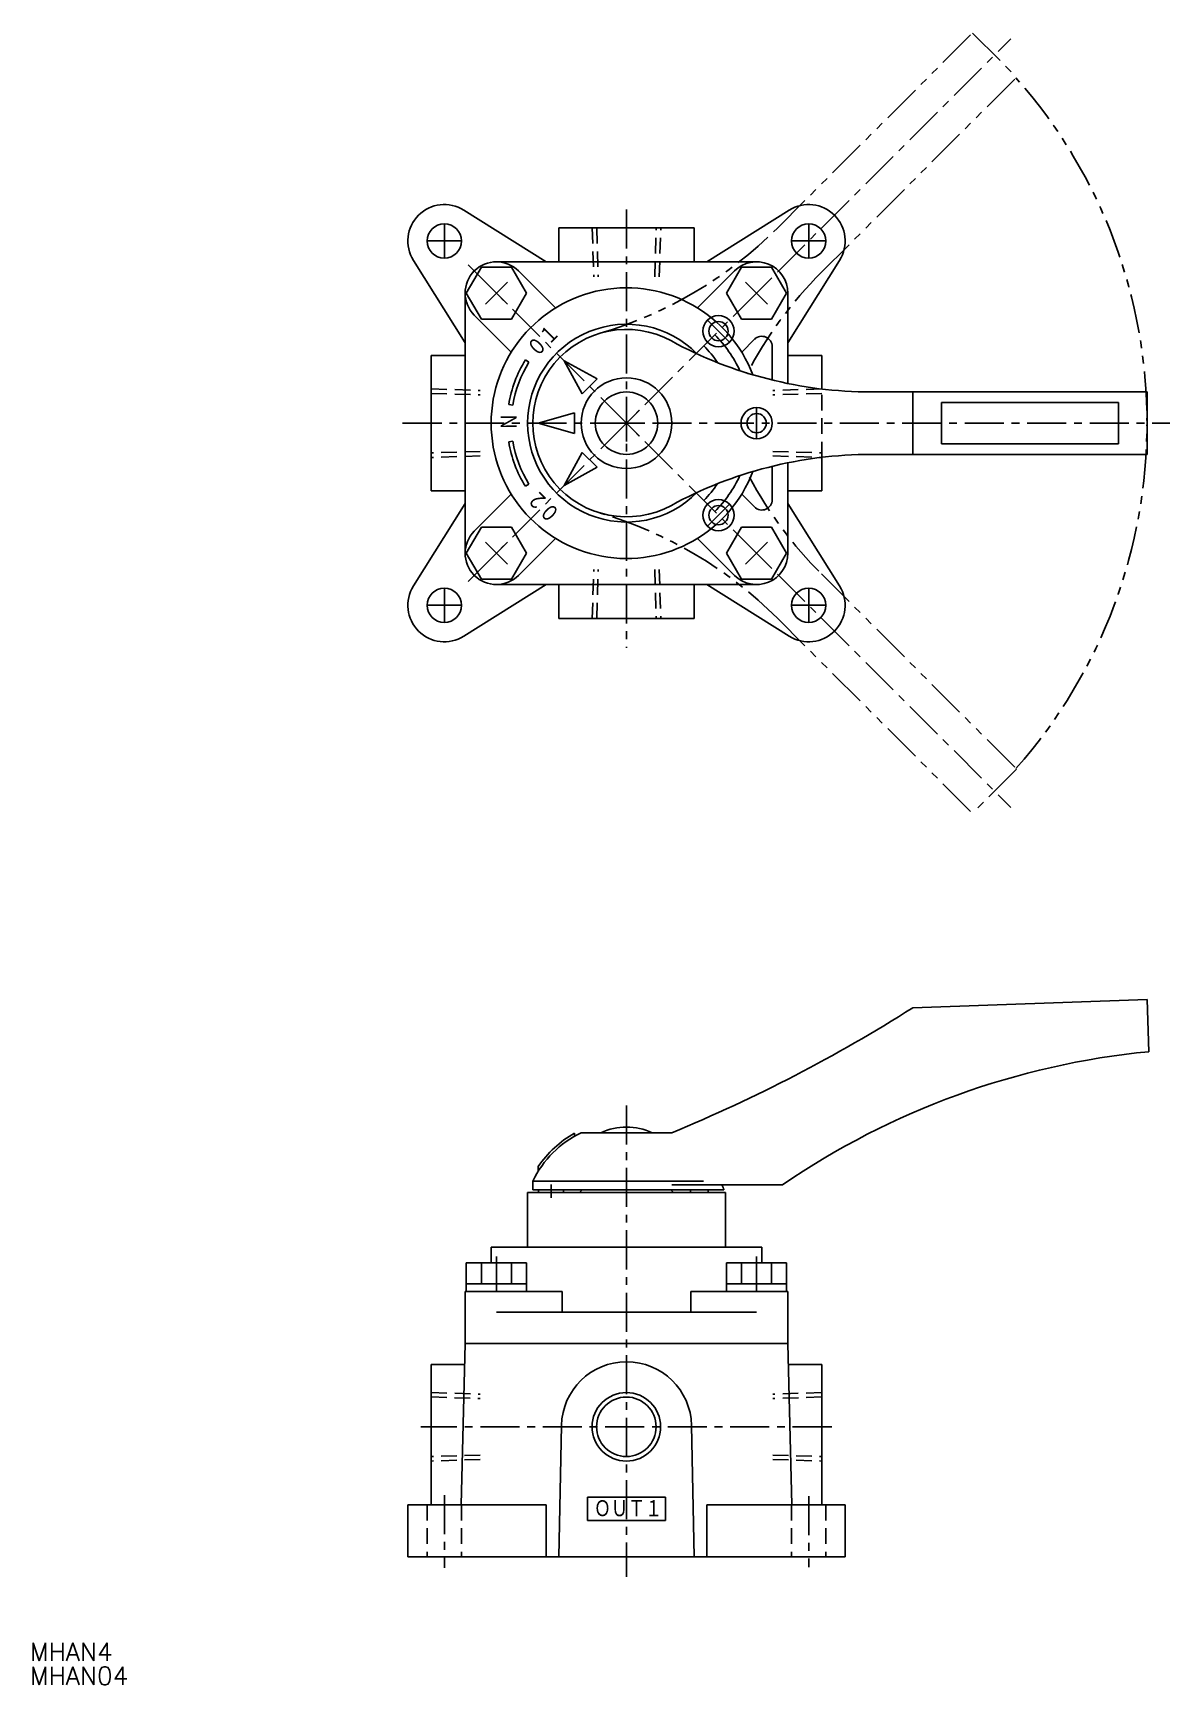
# Model space of a CAD drawing. Extents: x 1 to 219, y 0 to 317.
import ezdxf

# ---------------------------------------------------------------- set-up
doc = ezdxf.new("R2010")
doc.units = 0
for name, pattern in [('CENTER', [12, 7.5, -1.5, 1.5, -1.5]), ('DASHED', [4.5, 3, -1.5]), ('PHANTOM', [15, 7.5, -1.5, 1.5, -1.5, 1.5, -1.5])]:
    doc.linetypes.add(name, pattern=pattern)
doc.layers.get('0').update_dxf_attribs({"linetype": 'CONTINUOUS'})
doc.layers.add('CENTER', color=1, linetype='CENTER')
doc.styles.get("Standard").update_dxf_attribs({"font": 'txt', "bigfont": 'BIGFONT'})

# ---------------------------------------------------------------- blocks, each defined once
blk = doc.blocks.new('*U26')
at = {"color": 7, "linetype": 'CONTINUOUS', "width": 0.900315}
blk.add_text('Ｎ', height=3.5, rotation=90, dxfattribs=at).set_placement((93.87, 240.97))
blk = doc.blocks.new('*U27')
at = {"color": 7, "linetype": 'CONTINUOUS', "width": 0.864328}
blk.add_text('０２', height=3.5, rotation=135, dxfattribs=at).set_placement((102.35, 225.35))
blk = doc.blocks.new('*U28')
at = {"color": 7, "linetype": 'CONTINUOUS', "width": 0.864328}
blk.add_text('０１', height=3.5, rotation=45.1, dxfattribs=at).set_placement((97.54, 254.7))
blk = doc.blocks.new('*U29')
at = {"color": 7, "linetype": 'CONTINUOUS', "width": 0.851241}
blk.add_text('ＯＵＴ１', height=3.5, dxfattribs=at).set_placement((108.36, 32.09))

msp = doc.modelspace()

# ---------------------------------------------------------------- linework, layer by layer
at = {"color": 3, "linetype": 'PHANTOM'}
for p, q in [((143.6, 279.9), (181.08, 317.38)), ((181.08, 317.38), (189.57, 308.9)), ((152.09, 271.41), (189.57, 308.9)), ((152.09, 213.45), (189.57, 175.96)), ((143.6, 204.96), (181.08, 167.48)), ((189.57, 175.96), (181.08, 167.48))]:
    msp.add_line(p, q, dxfattribs=at)
at = {"color": 7, "linetype": 'CONTINUOUS'}
for p, q in [((99.17, 273.43), (83.34, 283.36)), ((130.06, 273.43), (145.9, 283.36)), ((101.62, 279.93), (101.62, 273.43)), ((101.62, 279.93), (127.62, 279.93)), ((127.62, 279.93), (127.62, 273.43)), ((83.62, 257.87), (73.69, 273.71)), ((89.62, 273.43), (139.62, 273.43)), ((145.62, 257.87), (155.55, 273.71)), ((86.73, 272.43), (83.84, 267.43)), ((92.5, 272.43), (86.73, 272.43)), ((95.39, 267.43), (92.5, 272.43)), ((100.97, 264.56), (93.86, 271.67)), ((135.37, 271.67), (128.26, 264.56)), ((136.73, 272.43), (133.84, 267.43)), ((142.5, 272.43), (136.73, 272.43)), ((145.39, 267.43), (142.5, 272.43)), ((83.62, 217.43), (83.62, 267.43)), ((86.73, 262.43), (83.84, 267.43)), ((87.5, 269.55), (91.74, 265.31)), ((87.5, 265.31), (91.74, 269.55)), ((95.39, 267.43), (92.5, 262.43)), ((136.73, 262.43), (133.84, 267.43)), ((137.5, 269.55), (141.74, 265.31)), ((141.74, 269.55), (137.5, 265.31)), ((145.39, 267.43), (142.5, 262.43)), ((145.62, 250.05), (145.62, 267.43)), ((92.49, 256.08), (85.37, 263.19)), ((92.5, 262.43), (86.73, 262.43)), ((142.5, 262.43), (136.73, 262.43)), ((131.59, 259.4), (129.47, 257.28)), ((139.21, 258.54), (136.75, 256.08)), ((142.62, 250.72), (142.62, 257.12)), ((77.12, 255.43), (77.12, 229.43)), ((77.12, 255.43), (83.62, 255.43)), ((95.87, 254.14), (95.2, 254.57)), ((108.96, 250.92), (102.62, 254.43)), ((102.62, 254.43), (106.13, 248.09)), ((145.62, 255.43), (152.12, 255.43)), ((152.12, 255.43), (152.12, 249)), ((108.96, 250.92), (106.13, 248.09)), ((161.61, 248.43), (214.62, 248.43)), ((169.62, 248.43), (169.62, 236.43)), ((214.62, 248.43), (214.62, 236.43)), ((92.79, 245.89), (92, 246.01)), ((104.62, 244.43), (97.65, 242.43)), ((104.62, 244.43), (104.62, 240.43)), ((114.62, 242.43), (112.14, 244.91)), ((114.62, 242.43), (114.62, 245.93)), ((114.62, 242.43), (114.62, 245.93)), ((114.62, 242.43), (117.09, 244.91)), ((175.12, 246.43), (175.12, 238.43)), ((175.12, 246.43), (209.12, 246.43)), ((209.12, 246.43), (209.12, 238.43)), ((97.65, 242.43), (104.62, 240.43)), ((114.62, 242.43), (111.12, 242.43)), ((114.62, 242.43), (111.12, 242.43)), ((114.62, 242.43), (112.14, 239.96)), ((114.62, 242.43), (117.09, 239.96)), ((114.62, 242.43), (118.12, 242.43)), ((114.62, 242.43), (114.62, 238.93)), ((114.62, 242.43), (114.62, 238.93)), ((114.62, 242.43), (118.12, 242.43)), ((92.79, 238.97), (92, 238.85)), ((175.12, 238.43), (209.12, 238.43)), ((106.13, 236.77), (102.62, 230.43)), ((106.13, 236.77), (108.96, 233.95)), ((152.12, 235.87), (152.12, 229.43)), ((161.61, 236.43), (214.62, 236.43)), ((102.62, 230.43), (108.96, 233.95)), ((142.62, 227.74), (142.62, 234.14)), ((145.62, 217.43), (145.62, 234.82)), ((77.12, 229.43), (83.62, 229.43)), ((92.49, 228.79), (85.37, 221.67)), ((95.88, 230.72), (95.2, 230.3)), ((139.2, 226.33), (136.75, 228.79)), ((145.62, 229.43), (152.12, 229.43)), ((83.62, 226.99), (73.69, 211.15)), ((131.59, 225.46), (129.47, 227.58)), ((145.62, 226.99), (155.55, 211.15)), ((86.73, 222.43), (83.84, 217.43)), ((92.5, 222.43), (86.73, 222.43)), ((95.39, 217.43), (92.5, 222.43)), ((136.73, 222.43), (133.84, 217.43)), ((142.5, 222.43), (136.73, 222.43)), ((145.39, 217.43), (142.5, 222.43)), ((87.5, 215.31), (91.74, 219.55)), ((91.74, 215.31), (87.5, 219.55)), ((100.97, 220.3), (93.86, 213.19)), ((135.37, 213.19), (128.26, 220.3)), ((141.74, 215.31), (137.5, 219.55)), ((141.74, 219.55), (137.5, 215.31)), ((86.73, 212.43), (83.84, 217.43)), ((95.39, 217.43), (92.5, 212.43)), ((136.73, 212.43), (133.84, 217.43)), ((145.39, 217.43), (142.5, 212.43)), ((99.17, 211.43), (83.34, 201.5)), ((92.5, 212.43), (86.73, 212.43)), ((89.62, 211.43), (139.62, 211.43)), ((101.62, 211.43), (101.62, 204.93)), ((127.62, 211.43), (127.62, 204.93)), ((130.06, 211.43), (145.9, 201.5)), ((142.5, 212.43), (136.73, 212.43)), ((101.62, 204.93), (127.62, 204.93)), ((169.62, 130.1), (214.62, 131.67)), ((214.62, 131.67), (214.97, 121.67)), ((104.62, 106), (104.62, 105.42)), ((105.9, 106.1), (123.33, 106.1)), ((97.65, 99.6), (97.65, 98.69)), ((96.62, 96.82), (96.62, 95.1)), ((96.62, 96.82), (129.41, 96.82)), ((123.33, 96.1), (144.62, 96.1)), ((95.62, 84.1), (95.62, 94.6)), ((95.62, 94.6), (133.62, 94.6)), ((96.62, 95.1), (133.35, 95.1)), ((105.62, 94.6), (106.12, 95.1)), ((123.12, 95.1), (123.62, 94.6)), ((126.92, 95.1), (126.92, 94.6)), ((130.32, 95.1), (130.32, 94.6)), ((133.62, 84.1), (133.62, 94.6)), ((88.62, 81.1), (88.62, 84.1)), ((88.62, 84.1), (140.62, 84.1)), ((140.62, 81.1), (140.62, 84.1)), ((83.84, 81.1), (83.84, 75.6)), ((83.84, 81.1), (95.39, 81.1)), ((86.73, 81.1), (86.73, 77.1)), ((92.5, 81.1), (92.5, 77.1)), ((95.39, 81.1), (95.39, 75.6)), ((133.84, 81.1), (133.84, 75.6)), ((145.39, 81.1), (133.84, 81.1)), ((136.73, 81.1), (136.73, 77.1)), ((142.5, 81.1), (142.5, 77.1)), ((145.39, 81.1), (145.39, 75.6)), ((83.84, 77.1), (95.39, 77.1)), ((145.39, 77.1), (133.84, 77.1)), ((83.62, 75.6), (102.25, 75.6)), ((83.62, 65.6), (83.62, 75.6)), ((102.25, 75.6), (102.25, 71.6)), ((126.98, 75.6), (126.98, 71.6)), ((145.62, 75.6), (126.98, 75.6)), ((145.62, 65.6), (145.62, 75.6)), ((89.62, 71.6), (139.62, 71.6)), ((82.86, 34.6), (83.62, 65.6)), ((83.62, 65.6), (145.62, 65.6)), ((146.37, 34.6), (145.62, 65.6)), ((77.12, 34.6), (77.12, 61.6)), ((77.12, 61.6), (83.52, 61.6)), ((145.71, 61.6), (152.12, 61.6)), ((152.12, 34.6), (152.12, 61.6)), ((101.62, 24.6), (102.12, 49.85)), ((127.62, 24.6), (127.11, 49.85)), ((107.12, 36.1), (107.12, 31.6)), ((107.12, 36.1), (122.12, 36.1)), ((122.12, 36.1), (122.12, 31.6)), ((72.62, 34.6), (99.17, 34.6)), ((72.62, 24.6), (72.62, 34.6)), ((99.17, 24.6), (99.17, 34.6)), ((130.06, 24.6), (130.06, 34.6)), ((130.06, 34.6), (156.62, 34.6)), ((156.62, 24.6), (156.62, 34.6)), ((107.12, 31.6), (122.12, 31.6)), ((72.62, 24.6), (156.62, 24.6))]:
    msp.add_line(p, q, dxfattribs=at)
at = {"color": 3, "linetype": 'DASHED'}
for p, q in [((108.04, 279.93), (108.33, 270.53)), ((108.89, 279.93), (109.19, 270.53)), ((120.05, 270.53), (120.34, 279.93)), ((120.9, 270.53), (121.2, 279.93)), ((77.12, 249.01), (86.52, 248.72)), ((77.12, 248.15), (86.52, 247.86)), ((152.12, 249.01), (142.72, 248.72)), ((152.12, 248.15), (142.72, 247.86)), ((152.12, 235.87), (152.12, 249)), ((86.52, 237), (77.12, 236.71)), ((86.52, 236.15), (77.12, 235.85)), ((142.72, 237), (152.12, 236.71)), ((142.72, 236.15), (152.12, 235.85)), ((108.04, 204.93), (108.33, 214.33)), ((108.89, 204.93), (109.19, 214.33)), ((120.05, 214.33), (120.34, 204.93)), ((120.9, 214.33), (121.2, 204.93)), ((77.09, 55.33), (86.52, 55.03)), ((77.12, 56.18), (86.52, 55.89)), ((152.12, 56.18), (142.72, 55.89)), ((152.14, 55.33), (142.72, 55.03)), ((86.52, 44.17), (77.09, 43.88)), ((86.52, 43.32), (77.12, 43.02)), ((142.72, 44.17), (152.14, 43.88)), ((142.72, 43.32), (152.12, 43.02)), ((76.32, 34.6), (76.32, 24.6)), ((82.92, 34.6), (82.92, 24.6)), ((146.32, 34.6), (146.32, 24.6)), ((152.92, 34.6), (152.92, 24.6))]:
    msp.add_line(p, q, dxfattribs=at)
at = {"color": 7, "linetype": 'CONTINUOUS'}
for centre, radius in [((79.62, 277.43), 3.3), ((149.62, 277.43), 3.3), ((132.29, 260.11), 3), ((132.29, 260.11), 1.85), ((114.62, 242.43), 8.72), ((114.62, 242.43), 8.72), ((114.62, 242.43), 8.72), ((114.62, 242.43), 6), ((114.62, 242.43), 6), ((114.62, 242.43), 6), ((139.62, 242.43), 3), ((139.62, 242.43), 1.85), ((132.29, 224.75), 3), ((132.29, 224.75), 1.85), ((79.62, 207.43), 3.3), ((149.62, 207.43), 3.3), ((114.59, 49.6), 5.72)]:
    msp.add_circle(centre, radius, dxfattribs=at)
at = {"color": 3, "linetype": 'CONTINUOUS'}
msp.add_circle((114.59, 49.6), 6.58, dxfattribs=at)
at = {"color": 3, "linetype": 'PHANTOM'}
for centre, radius, start, end in [((114.62, 242.43), 100, 318.4397, 41.5602), ((87.03, 336.47), 80, 286.3484, 315), ((208.65, 214.85), 80, 135, 152.4053), ((208.65, 270.02), 80, 208.3524, 225), ((87.03, 148.39), 80, 45, 73.6516)]:
    msp.add_arc(centre, radius, start, end, dxfattribs=at)
at = {"color": 7, "linetype": 'CONTINUOUS'}
for centre, radius, start, end in [((79.62, 277.43), 7, 57.9114, 212.0885), ((149.62, 277.43), 7, 327.9114, 122.0886), ((89.62, 267.43), 6, 45, 225), ((139.62, 267.43), 6, 0, 135), ((114.62, 242.43), 26, 20.9347, 339.0655), ((114.62, 242.43), 19, 44.5459, 315.4547), ((114.62, 242.43), 18, 61.3483, 298.6517), ((161.61, 328.43), 80, 241.3484, 270), ((114.62, 242.43), 21, 33.6704, 45), ((114.62, 242.43), 24, 24.8211, 45), ((140.62, 257.12), 2, 360, 135), ((114.62, 242.43), 22.9, 148, 171), ((114.62, 242.43), 22.1, 148, 171), ((114.62, 242.43), 22.9, 189, 212), ((114.62, 242.43), 22.1, 189, 212), ((161.61, 156.43), 80, 90, 118.6516), ((114.62, 242.43), 24, 315, 335.1791), ((114.62, 242.43), 21, 315, 326.33), ((140.62, 227.74), 2, 225.0001, 359.9999), ((89.62, 217.43), 6, 135, 315), ((139.62, 217.43), 6, 225, 0), ((79.62, 207.43), 7, 147.9114, 302.0886), ((149.62, 207.43), 7, 237.9114, 32.0886), ((8.89, 383.42), 300, 292.4246, 302.3942), ((229.41, -27.63), 150, 95.5274, 124.4243), ((114.62, 88.1), 20, 115.8419, 154.1581), ((114.62, 88.1), 20.5, 119.1964, 145.8768), ((114.62, 95.17), 12, 65.6981, 114.3019), ((114.62, 88.1), 20, 20.4873, 23.5782), ((100.12, 94.25), 2.5, 159.9585, 171.7959), ((100.12, 94.25), 2.5, 8.2041, 20.0415), ((114.62, 49.6), 12.5, 1.1401, 178.8599)]:
    msp.add_arc(centre, radius, start, end, dxfattribs=at)
msp.add_point((114.62, 49.6), dxfattribs=at)
at = {"layer": 'CENTER', "color": 1, "linetype": 'CENTER'}
for p, q in [((84.2, 212.02), (188.45, 316.26)), ((114.62, 283.46), (114.62, 199.27)), ((79.62, 280.73), (79.62, 274.13)), ((149.62, 280.73), (149.62, 274.13)), ((76.32, 277.43), (82.92, 277.43)), ((146.32, 277.43), (152.92, 277.43)), ((84.2, 272.84), (188.45, 168.6)), ((130.17, 262.23), (134.42, 257.99)), ((139.62, 245.43), (139.62, 239.43)), ((71.61, 242.43), (219.03, 242.43)), ((134.42, 226.87), (130.17, 222.63)), ((79.62, 210.73), (79.62, 204.13)), ((149.62, 210.73), (149.62, 204.13)), ((76.32, 207.43), (82.92, 207.43)), ((146.32, 207.43), (152.92, 207.43)), ((114.62, 111.35), (114.62, 20.78)), ((100.12, 93.58), (100.12, 96.14)), ((89.62, 82.35), (89.62, 75.6)), ((139.62, 82.35), (139.62, 75.6)), ((154.04, 49.6), (75.13, 49.6)), ((79.62, 36.47), (79.62, 22.52)), ((149.62, 36.3), (149.62, 22.61))]:
    msp.add_line(p, q, dxfattribs=at)

# ---------------------------------------------------------------- block references
at = {"color": 7, "linetype": 'CONTINUOUS'}
for name in ['*U28', '*U26', '*U27', '*U29']:
    msp.add_blockref(name, (0, 0), dxfattribs=at)

# ---------------------------------------------------------------- texts
for s, p in [('MHAN4', (0, 4.62)), ('MHAN04', (0, 0))]:
    msp.add_text(s, height=3.5, dxfattribs=at).set_placement(p)

doc.saveas('drawing.dxf')
